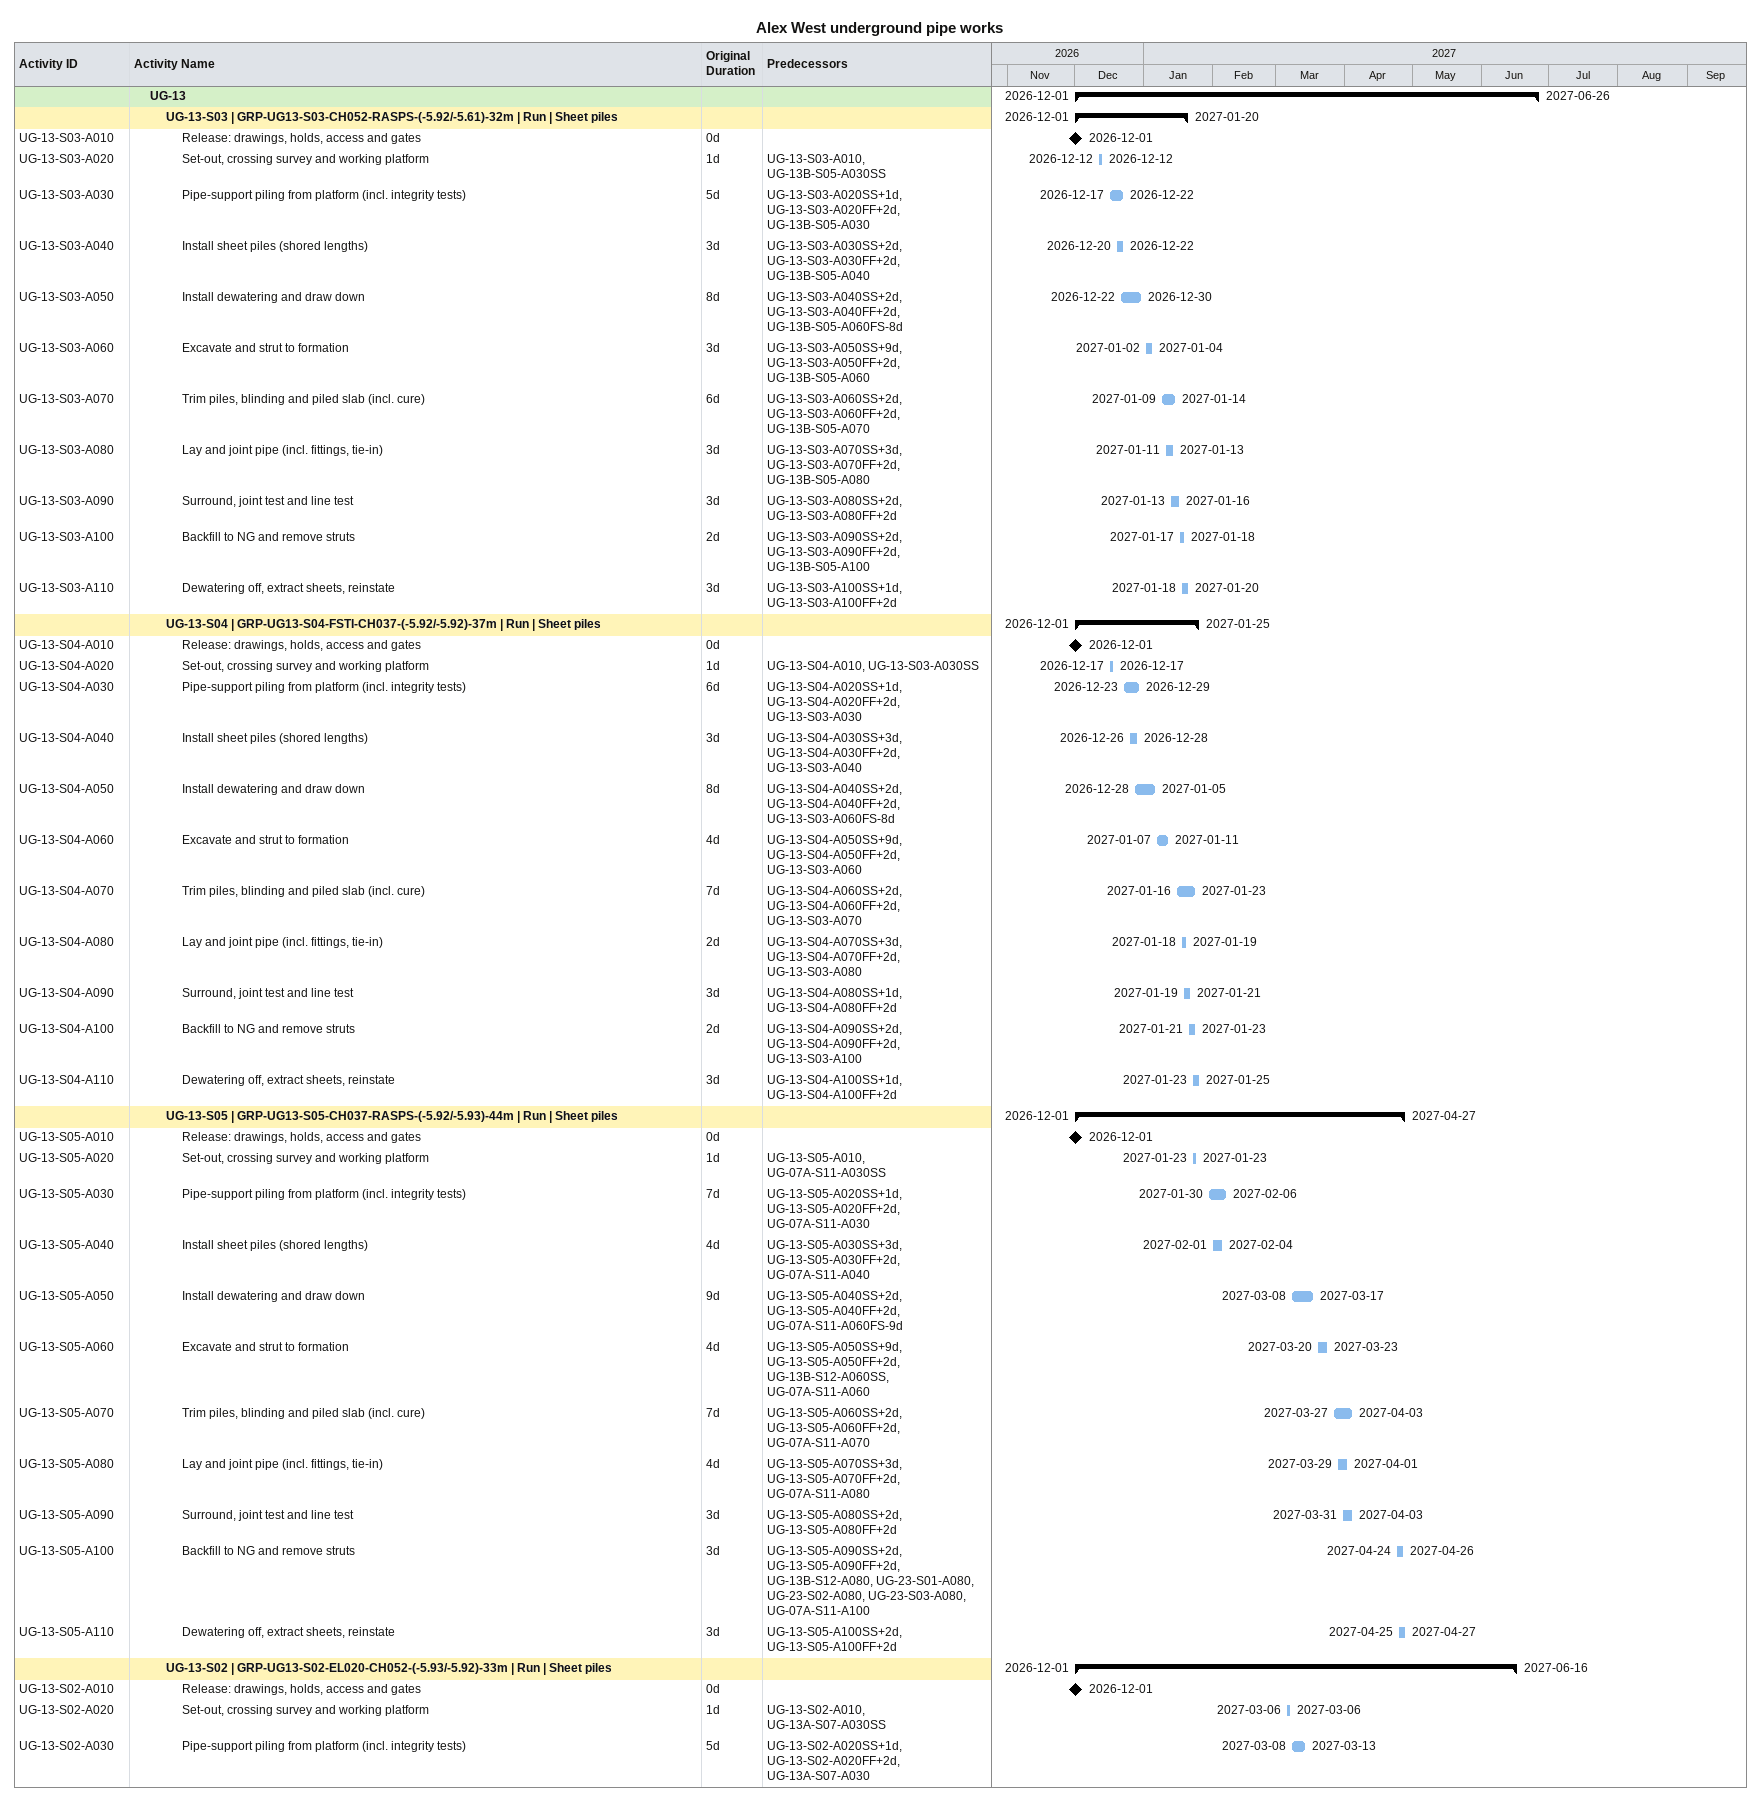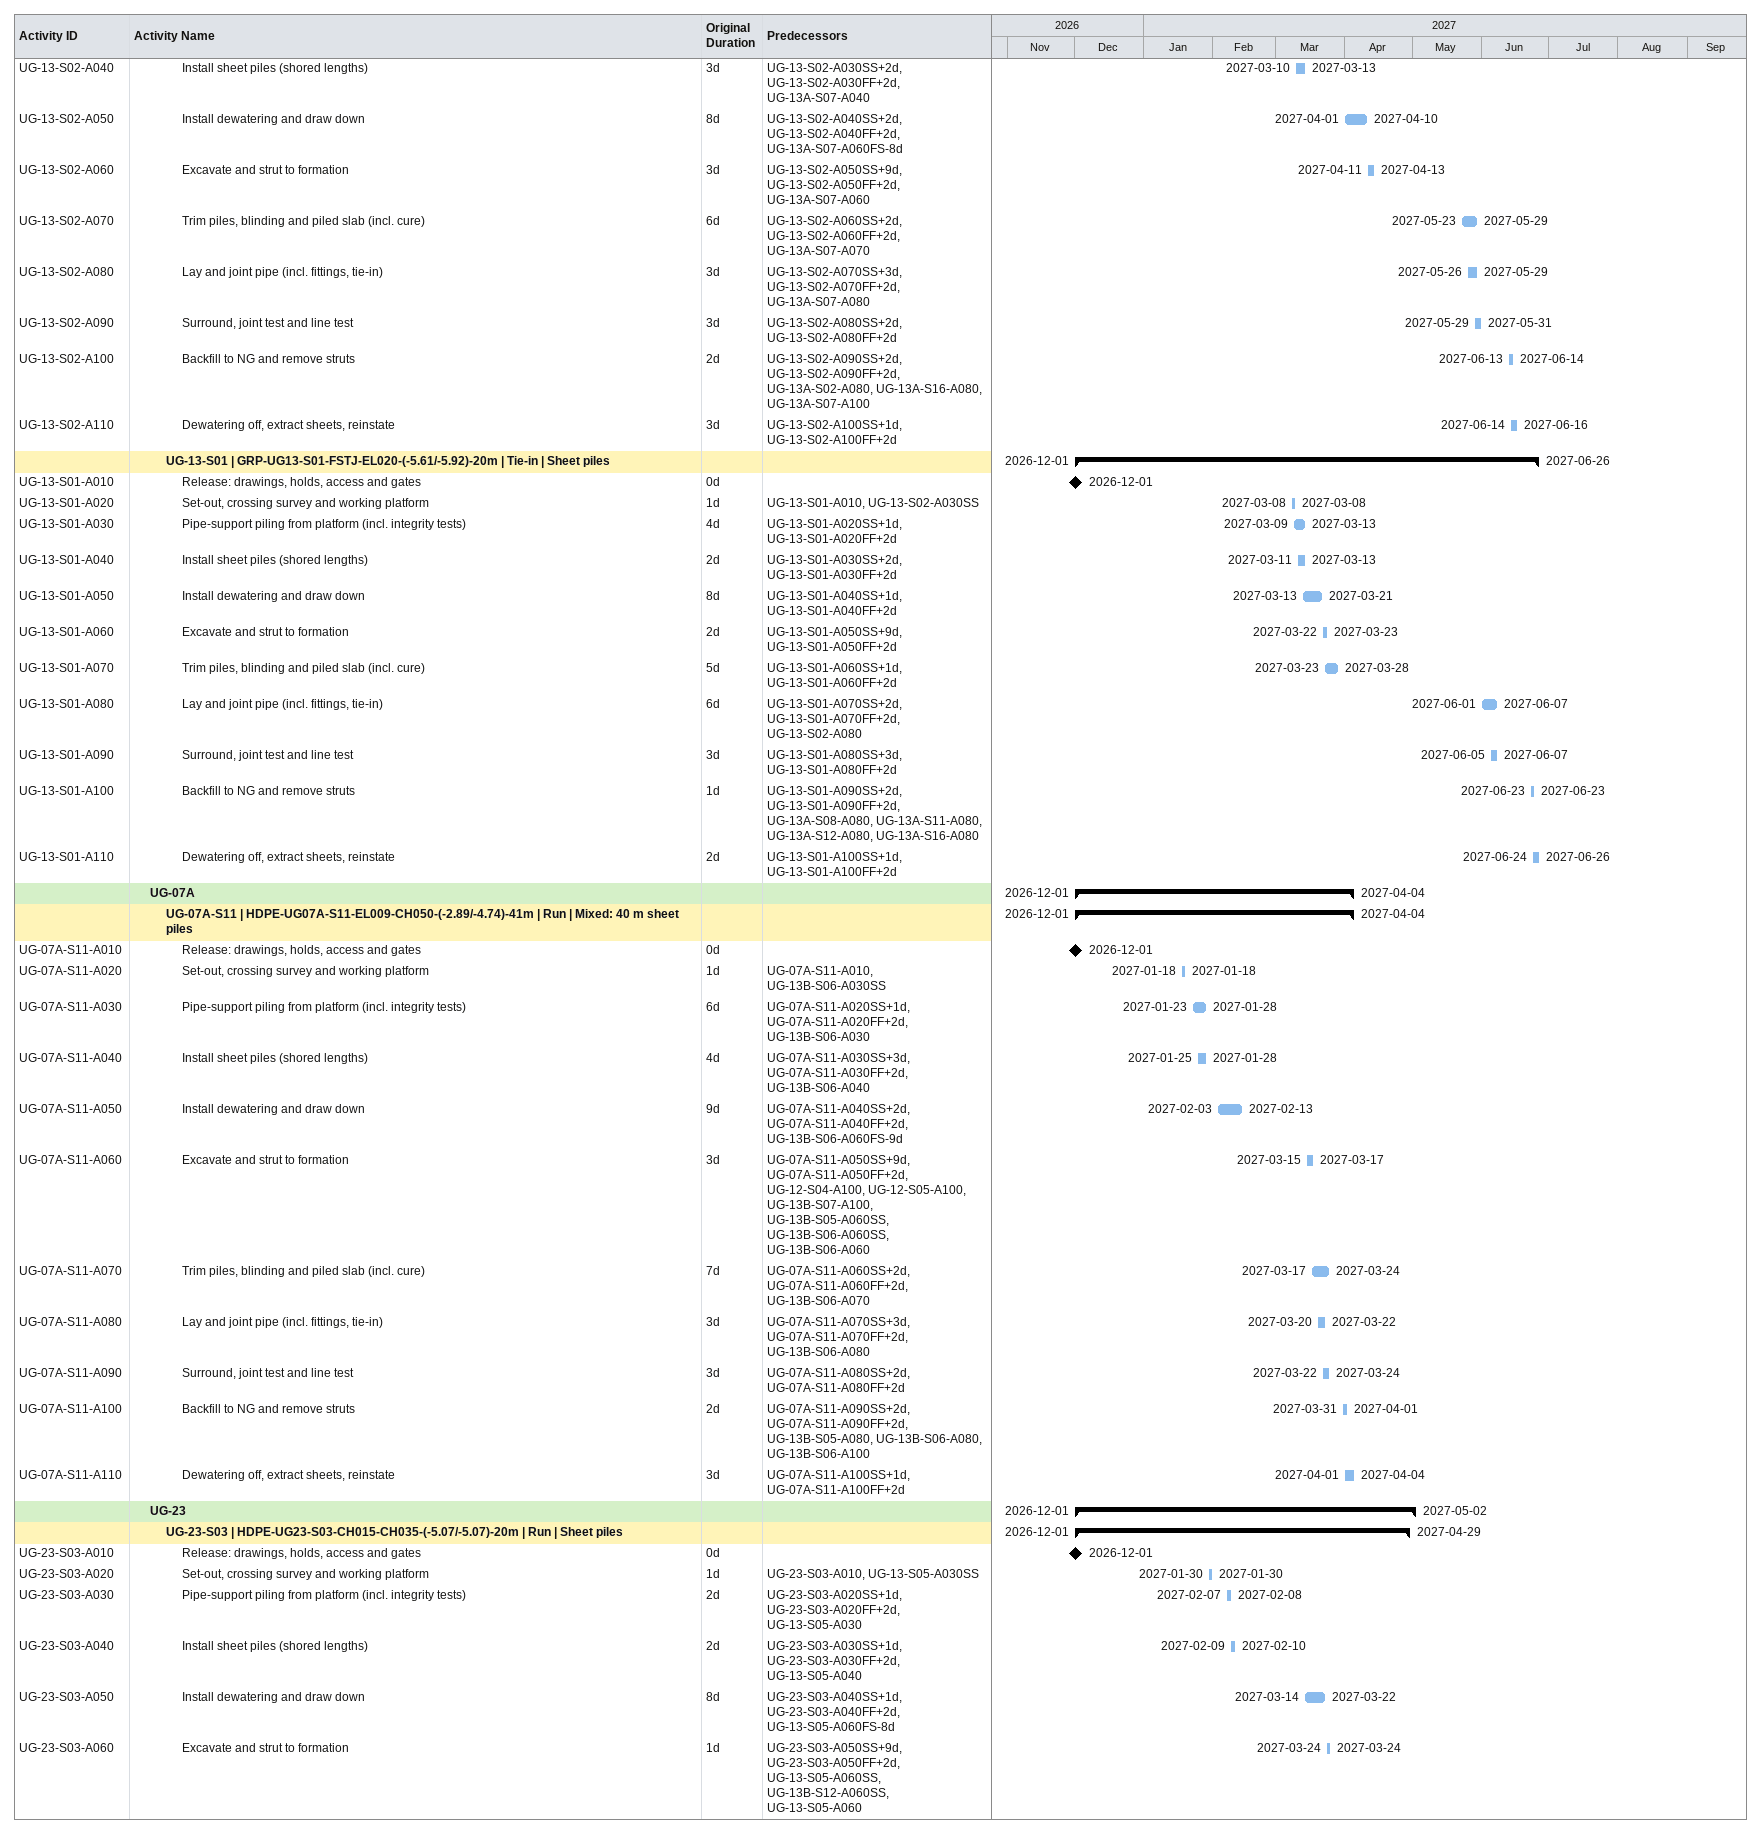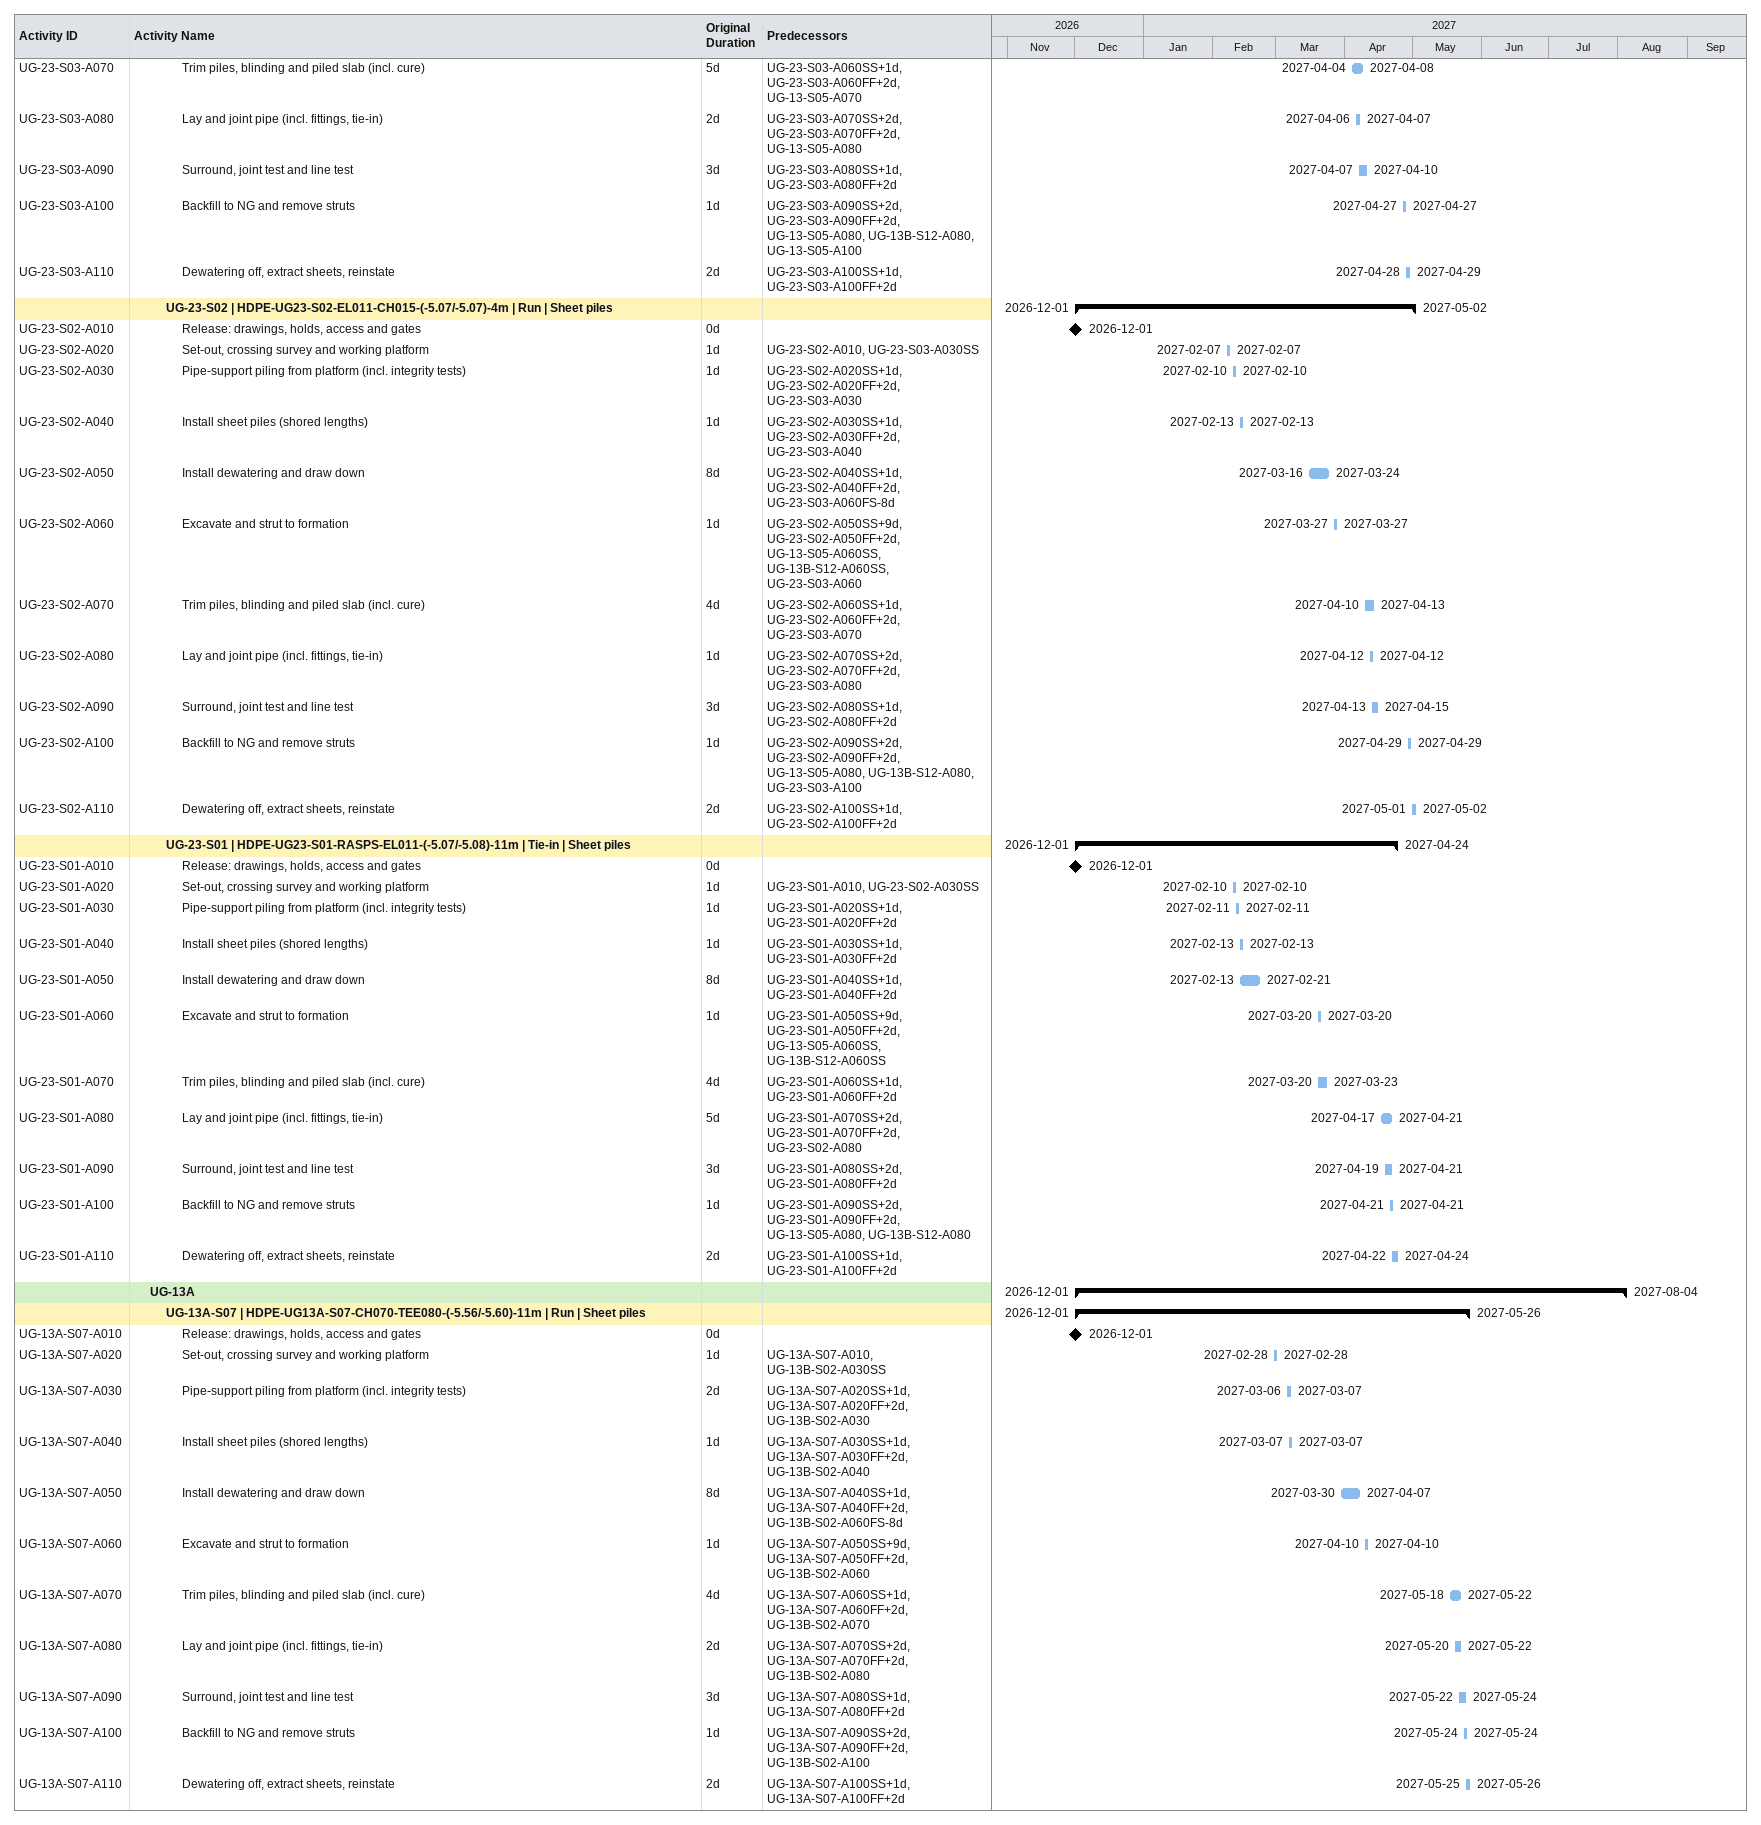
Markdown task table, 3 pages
Alex West underground pipe works

| ID | Level | Task | Original duration | Start | Finish | Predecessors |
|---|---|---|---|---|---|---|
|  | 2 | **UG-13** |  | 2026-12-01 | 2027-06-26 |  |
|  | 3 | **UG-13-S03 \| GRP-UG13-S03-CH052-RASPS-(-5.92/-5.61)-32m \| Run \| Sheet piles** |  | 2026-12-01 | 2027-01-20 |  |
| UG-13-S03-A010 | 4 | Release: drawings, holds, access and gates | 0d | 2026-12-01 | 2026-12-01 |  |
| UG-13-S03-A020 | 4 | Set-out, crossing survey and working platform | 1d | 2026-12-12 | 2026-12-12 | UG-13-S03-A010, UG-13B-S05-A030SS |
| UG-13-S03-A030 | 4 | Pipe-support piling from platform (incl. integrity tests) | 5d | 2026-12-17 | 2026-12-22 | UG-13-S03-A020SS+1d, UG-13-S03-A020FF+2d, UG-13B-S05-A030 |
| UG-13-S03-A040 | 4 | Install sheet piles (shored lengths) | 3d | 2026-12-20 | 2026-12-22 | UG-13-S03-A030SS+2d, UG-13-S03-A030FF+2d, UG-13B-S05-A040 |
| UG-13-S03-A050 | 4 | Install dewatering and draw down | 8d | 2026-12-22 | 2026-12-30 | UG-13-S03-A040SS+2d, UG-13-S03-A040FF+2d, UG-13B-S05-A060FS-8d |
| UG-13-S03-A060 | 4 | Excavate and strut to formation | 3d | 2027-01-02 | 2027-01-04 | UG-13-S03-A050SS+9d, UG-13-S03-A050FF+2d, UG-13B-S05-A060 |
| UG-13-S03-A070 | 4 | Trim piles, blinding and piled slab (incl. cure) | 6d | 2027-01-09 | 2027-01-14 | UG-13-S03-A060SS+2d, UG-13-S03-A060FF+2d, UG-13B-S05-A070 |
| UG-13-S03-A080 | 4 | Lay and joint pipe (incl. fittings, tie-in) | 3d | 2027-01-11 | 2027-01-13 | UG-13-S03-A070SS+3d, UG-13-S03-A070FF+2d, UG-13B-S05-A080 |
| UG-13-S03-A090 | 4 | Surround, joint test and line test | 3d | 2027-01-13 | 2027-01-16 | UG-13-S03-A080SS+2d, UG-13-S03-A080FF+2d |
| UG-13-S03-A100 | 4 | Backfill to NG and remove struts | 2d | 2027-01-17 | 2027-01-18 | UG-13-S03-A090SS+2d, UG-13-S03-A090FF+2d, UG-13B-S05-A100 |
| UG-13-S03-A110 | 4 | Dewatering off, extract sheets, reinstate | 3d | 2027-01-18 | 2027-01-20 | UG-13-S03-A100SS+1d, UG-13-S03-A100FF+2d |
|  | 3 | **UG-13-S04 \| GRP-UG13-S04-FSTI-CH037-(-5.92/-5.92)-37m \| Run \| Sheet piles** |  | 2026-12-01 | 2027-01-25 |  |
| UG-13-S04-A010 | 4 | Release: drawings, holds, access and gates | 0d | 2026-12-01 | 2026-12-01 |  |
| UG-13-S04-A020 | 4 | Set-out, crossing survey and working platform | 1d | 2026-12-17 | 2026-12-17 | UG-13-S04-A010, UG-13-S03-A030SS |
| UG-13-S04-A030 | 4 | Pipe-support piling from platform (incl. integrity tests) | 6d | 2026-12-23 | 2026-12-29 | UG-13-S04-A020SS+1d, UG-13-S04-A020FF+2d, UG-13-S03-A030 |
| UG-13-S04-A040 | 4 | Install sheet piles (shored lengths) | 3d | 2026-12-26 | 2026-12-28 | UG-13-S04-A030SS+3d, UG-13-S04-A030FF+2d, UG-13-S03-A040 |
| UG-13-S04-A050 | 4 | Install dewatering and draw down | 8d | 2026-12-28 | 2027-01-05 | UG-13-S04-A040SS+2d, UG-13-S04-A040FF+2d, UG-13-S03-A060FS-8d |
| UG-13-S04-A060 | 4 | Excavate and strut to formation | 4d | 2027-01-07 | 2027-01-11 | UG-13-S04-A050SS+9d, UG-13-S04-A050FF+2d, UG-13-S03-A060 |
| UG-13-S04-A070 | 4 | Trim piles, blinding and piled slab (incl. cure) | 7d | 2027-01-16 | 2027-01-23 | UG-13-S04-A060SS+2d, UG-13-S04-A060FF+2d, UG-13-S03-A070 |
| UG-13-S04-A080 | 4 | Lay and joint pipe (incl. fittings, tie-in) | 2d | 2027-01-18 | 2027-01-19 | UG-13-S04-A070SS+3d, UG-13-S04-A070FF+2d, UG-13-S03-A080 |
| UG-13-S04-A090 | 4 | Surround, joint test and line test | 3d | 2027-01-19 | 2027-01-21 | UG-13-S04-A080SS+1d, UG-13-S04-A080FF+2d |
| UG-13-S04-A100 | 4 | Backfill to NG and remove struts | 2d | 2027-01-21 | 2027-01-23 | UG-13-S04-A090SS+2d, UG-13-S04-A090FF+2d, UG-13-S03-A100 |
| UG-13-S04-A110 | 4 | Dewatering off, extract sheets, reinstate | 3d | 2027-01-23 | 2027-01-25 | UG-13-S04-A100SS+1d, UG-13-S04-A100FF+2d |
|  | 3 | **UG-13-S05 \| GRP-UG13-S05-CH037-RASPS-(-5.92/-5.93)-44m \| Run \| Sheet piles** |  | 2026-12-01 | 2027-04-27 |  |
| UG-13-S05-A010 | 4 | Release: drawings, holds, access and gates | 0d | 2026-12-01 | 2026-12-01 |  |
| UG-13-S05-A020 | 4 | Set-out, crossing survey and working platform | 1d | 2027-01-23 | 2027-01-23 | UG-13-S05-A010, UG-07A-S11-A030SS |
| UG-13-S05-A030 | 4 | Pipe-support piling from platform (incl. integrity tests) | 7d | 2027-01-30 | 2027-02-06 | UG-13-S05-A020SS+1d, UG-13-S05-A020FF+2d, UG-07A-S11-A030 |
| UG-13-S05-A040 | 4 | Install sheet piles (shored lengths) | 4d | 2027-02-01 | 2027-02-04 | UG-13-S05-A030SS+3d, UG-13-S05-A030FF+2d, UG-07A-S11-A040 |
| UG-13-S05-A050 | 4 | Install dewatering and draw down | 9d | 2027-03-08 | 2027-03-17 | UG-13-S05-A040SS+2d, UG-13-S05-A040FF+2d, UG-07A-S11-A060FS-9d |
| UG-13-S05-A060 | 4 | Excavate and strut to formation | 4d | 2027-03-20 | 2027-03-23 | UG-13-S05-A050SS+9d, UG-13-S05-A050FF+2d, UG-13B-S12-A060SS, UG-07A-S11-A060 |
| UG-13-S05-A070 | 4 | Trim piles, blinding and piled slab (incl. cure) | 7d | 2027-03-27 | 2027-04-03 | UG-13-S05-A060SS+2d, UG-13-S05-A060FF+2d, UG-07A-S11-A070 |
| UG-13-S05-A080 | 4 | Lay and joint pipe (incl. fittings, tie-in) | 4d | 2027-03-29 | 2027-04-01 | UG-13-S05-A070SS+3d, UG-13-S05-A070FF+2d, UG-07A-S11-A080 |
| UG-13-S05-A090 | 4 | Surround, joint test and line test | 3d | 2027-03-31 | 2027-04-03 | UG-13-S05-A080SS+2d, UG-13-S05-A080FF+2d |
| UG-13-S05-A100 | 4 | Backfill to NG and remove struts | 3d | 2027-04-24 | 2027-04-26 | UG-13-S05-A090SS+2d, UG-13-S05-A090FF+2d, UG-13B-S12-A080, UG-23-S01-A080, UG-23-S02-A080, UG-23-S03-A080, UG-07A-S11-A100 |
| UG-13-S05-A110 | 4 | Dewatering off, extract sheets, reinstate | 3d | 2027-04-25 | 2027-04-27 | UG-13-S05-A100SS+2d, UG-13-S05-A100FF+2d |
|  | 3 | **UG-13-S02 \| GRP-UG13-S02-EL020-CH052-(-5.93/-5.92)-33m \| Run \| Sheet piles** |  | 2026-12-01 | 2027-06-16 |  |
| UG-13-S02-A010 | 4 | Release: drawings, holds, access and gates | 0d | 2026-12-01 | 2026-12-01 |  |
| UG-13-S02-A020 | 4 | Set-out, crossing survey and working platform | 1d | 2027-03-06 | 2027-03-06 | UG-13-S02-A010, UG-13A-S07-A030SS |
| UG-13-S02-A030 | 4 | Pipe-support piling from platform (incl. integrity tests) | 5d | 2027-03-08 | 2027-03-13 | UG-13-S02-A020SS+1d, UG-13-S02-A020FF+2d, UG-13A-S07-A030 |
| UG-13-S02-A040 | 4 | Install sheet piles (shored lengths) | 3d | 2027-03-10 | 2027-03-13 | UG-13-S02-A030SS+2d, UG-13-S02-A030FF+2d, UG-13A-S07-A040 |
| UG-13-S02-A050 | 4 | Install dewatering and draw down | 8d | 2027-04-01 | 2027-04-10 | UG-13-S02-A040SS+2d, UG-13-S02-A040FF+2d, UG-13A-S07-A060FS-8d |
| UG-13-S02-A060 | 4 | Excavate and strut to formation | 3d | 2027-04-11 | 2027-04-13 | UG-13-S02-A050SS+9d, UG-13-S02-A050FF+2d, UG-13A-S07-A060 |
| UG-13-S02-A070 | 4 | Trim piles, blinding and piled slab (incl. cure) | 6d | 2027-05-23 | 2027-05-29 | UG-13-S02-A060SS+2d, UG-13-S02-A060FF+2d, UG-13A-S07-A070 |
| UG-13-S02-A080 | 4 | Lay and joint pipe (incl. fittings, tie-in) | 3d | 2027-05-26 | 2027-05-29 | UG-13-S02-A070SS+3d, UG-13-S02-A070FF+2d, UG-13A-S07-A080 |
| UG-13-S02-A090 | 4 | Surround, joint test and line test | 3d | 2027-05-29 | 2027-05-31 | UG-13-S02-A080SS+2d, UG-13-S02-A080FF+2d |
| UG-13-S02-A100 | 4 | Backfill to NG and remove struts | 2d | 2027-06-13 | 2027-06-14 | UG-13-S02-A090SS+2d, UG-13-S02-A090FF+2d, UG-13A-S02-A080, UG-13A-S16-A080, UG-13A-S07-A100 |
| UG-13-S02-A110 | 4 | Dewatering off, extract sheets, reinstate | 3d | 2027-06-14 | 2027-06-16 | UG-13-S02-A100SS+1d, UG-13-S02-A100FF+2d |
|  | 3 | **UG-13-S01 \| GRP-UG13-S01-FSTJ-EL020-(-5.61/-5.92)-20m \| Tie-in \| Sheet piles** |  | 2026-12-01 | 2027-06-26 |  |
| UG-13-S01-A010 | 4 | Release: drawings, holds, access and gates | 0d | 2026-12-01 | 2026-12-01 |  |
| UG-13-S01-A020 | 4 | Set-out, crossing survey and working platform | 1d | 2027-03-08 | 2027-03-08 | UG-13-S01-A010, UG-13-S02-A030SS |
| UG-13-S01-A030 | 4 | Pipe-support piling from platform (incl. integrity tests) | 4d | 2027-03-09 | 2027-03-13 | UG-13-S01-A020SS+1d, UG-13-S01-A020FF+2d |
| UG-13-S01-A040 | 4 | Install sheet piles (shored lengths) | 2d | 2027-03-11 | 2027-03-13 | UG-13-S01-A030SS+2d, UG-13-S01-A030FF+2d |
| UG-13-S01-A050 | 4 | Install dewatering and draw down | 8d | 2027-03-13 | 2027-03-21 | UG-13-S01-A040SS+1d, UG-13-S01-A040FF+2d |
| UG-13-S01-A060 | 4 | Excavate and strut to formation | 2d | 2027-03-22 | 2027-03-23 | UG-13-S01-A050SS+9d, UG-13-S01-A050FF+2d |
| UG-13-S01-A070 | 4 | Trim piles, blinding and piled slab (incl. cure) | 5d | 2027-03-23 | 2027-03-28 | UG-13-S01-A060SS+1d, UG-13-S01-A060FF+2d |
| UG-13-S01-A080 | 4 | Lay and joint pipe (incl. fittings, tie-in) | 6d | 2027-06-01 | 2027-06-07 | UG-13-S01-A070SS+2d, UG-13-S01-A070FF+2d, UG-13-S02-A080 |
| UG-13-S01-A090 | 4 | Surround, joint test and line test | 3d | 2027-06-05 | 2027-06-07 | UG-13-S01-A080SS+3d, UG-13-S01-A080FF+2d |
| UG-13-S01-A100 | 4 | Backfill to NG and remove struts | 1d | 2027-06-23 | 2027-06-23 | UG-13-S01-A090SS+2d, UG-13-S01-A090FF+2d, UG-13A-S08-A080, UG-13A-S11-A080, UG-13A-S12-A080, UG-13A-S16-A080 |
| UG-13-S01-A110 | 4 | Dewatering off, extract sheets, reinstate | 2d | 2027-06-24 | 2027-06-26 | UG-13-S01-A100SS+1d, UG-13-S01-A100FF+2d |
|  | 2 | **UG-07A** |  | 2026-12-01 | 2027-04-04 |  |
|  | 3 | **UG-07A-S11 \| HDPE-UG07A-S11-EL009-CH050-(-2.89/-4.74)-41m \| Run \| Mixed: 40 m sheet piles** |  | 2026-12-01 | 2027-04-04 |  |
| UG-07A-S11-A010 | 4 | Release: drawings, holds, access and gates | 0d | 2026-12-01 | 2026-12-01 |  |
| UG-07A-S11-A020 | 4 | Set-out, crossing survey and working platform | 1d | 2027-01-18 | 2027-01-18 | UG-07A-S11-A010, UG-13B-S06-A030SS |
| UG-07A-S11-A030 | 4 | Pipe-support piling from platform (incl. integrity tests) | 6d | 2027-01-23 | 2027-01-28 | UG-07A-S11-A020SS+1d, UG-07A-S11-A020FF+2d, UG-13B-S06-A030 |
| UG-07A-S11-A040 | 4 | Install sheet piles (shored lengths) | 4d | 2027-01-25 | 2027-01-28 | UG-07A-S11-A030SS+3d, UG-07A-S11-A030FF+2d, UG-13B-S06-A040 |
| UG-07A-S11-A050 | 4 | Install dewatering and draw down | 9d | 2027-02-03 | 2027-02-13 | UG-07A-S11-A040SS+2d, UG-07A-S11-A040FF+2d, UG-13B-S06-A060FS-9d |
| UG-07A-S11-A060 | 4 | Excavate and strut to formation | 3d | 2027-03-15 | 2027-03-17 | UG-07A-S11-A050SS+9d, UG-07A-S11-A050FF+2d, UG-12-S04-A100, UG-12-S05-A100, UG-13B-S07-A100, UG-13B-S05-A060SS, UG-13B-S06-A060SS, UG-13B-S06-A060 |
| UG-07A-S11-A070 | 4 | Trim piles, blinding and piled slab (incl. cure) | 7d | 2027-03-17 | 2027-03-24 | UG-07A-S11-A060SS+2d, UG-07A-S11-A060FF+2d, UG-13B-S06-A070 |
| UG-07A-S11-A080 | 4 | Lay and joint pipe (incl. fittings, tie-in) | 3d | 2027-03-20 | 2027-03-22 | UG-07A-S11-A070SS+3d, UG-07A-S11-A070FF+2d, UG-13B-S06-A080 |
| UG-07A-S11-A090 | 4 | Surround, joint test and line test | 3d | 2027-03-22 | 2027-03-24 | UG-07A-S11-A080SS+2d, UG-07A-S11-A080FF+2d |
| UG-07A-S11-A100 | 4 | Backfill to NG and remove struts | 2d | 2027-03-31 | 2027-04-01 | UG-07A-S11-A090SS+2d, UG-07A-S11-A090FF+2d, UG-13B-S05-A080, UG-13B-S06-A080, UG-13B-S06-A100 |
| UG-07A-S11-A110 | 4 | Dewatering off, extract sheets, reinstate | 3d | 2027-04-01 | 2027-04-04 | UG-07A-S11-A100SS+1d, UG-07A-S11-A100FF+2d |
|  | 2 | **UG-23** |  | 2026-12-01 | 2027-05-02 |  |
|  | 3 | **UG-23-S03 \| HDPE-UG23-S03-CH015-CH035-(-5.07/-5.07)-20m \| Run \| Sheet piles** |  | 2026-12-01 | 2027-04-29 |  |
| UG-23-S03-A010 | 4 | Release: drawings, holds, access and gates | 0d | 2026-12-01 | 2026-12-01 |  |
| UG-23-S03-A020 | 4 | Set-out, crossing survey and working platform | 1d | 2027-01-30 | 2027-01-30 | UG-23-S03-A010, UG-13-S05-A030SS |
| UG-23-S03-A030 | 4 | Pipe-support piling from platform (incl. integrity tests) | 2d | 2027-02-07 | 2027-02-08 | UG-23-S03-A020SS+1d, UG-23-S03-A020FF+2d, UG-13-S05-A030 |
| UG-23-S03-A040 | 4 | Install sheet piles (shored lengths) | 2d | 2027-02-09 | 2027-02-10 | UG-23-S03-A030SS+1d, UG-23-S03-A030FF+2d, UG-13-S05-A040 |
| UG-23-S03-A050 | 4 | Install dewatering and draw down | 8d | 2027-03-14 | 2027-03-22 | UG-23-S03-A040SS+1d, UG-23-S03-A040FF+2d, UG-13-S05-A060FS-8d |
| UG-23-S03-A060 | 4 | Excavate and strut to formation | 1d | 2027-03-24 | 2027-03-24 | UG-23-S03-A050SS+9d, UG-23-S03-A050FF+2d, UG-13-S05-A060SS, UG-13B-S12-A060SS, UG-13-S05-A060 |
| UG-23-S03-A070 | 4 | Trim piles, blinding and piled slab (incl. cure) | 5d | 2027-04-04 | 2027-04-08 | UG-23-S03-A060SS+1d, UG-23-S03-A060FF+2d, UG-13-S05-A070 |
| UG-23-S03-A080 | 4 | Lay and joint pipe (incl. fittings, tie-in) | 2d | 2027-04-06 | 2027-04-07 | UG-23-S03-A070SS+2d, UG-23-S03-A070FF+2d, UG-13-S05-A080 |
| UG-23-S03-A090 | 4 | Surround, joint test and line test | 3d | 2027-04-07 | 2027-04-10 | UG-23-S03-A080SS+1d, UG-23-S03-A080FF+2d |
| UG-23-S03-A100 | 4 | Backfill to NG and remove struts | 1d | 2027-04-27 | 2027-04-27 | UG-23-S03-A090SS+2d, UG-23-S03-A090FF+2d, UG-13-S05-A080, UG-13B-S12-A080, UG-13-S05-A100 |
| UG-23-S03-A110 | 4 | Dewatering off, extract sheets, reinstate | 2d | 2027-04-28 | 2027-04-29 | UG-23-S03-A100SS+1d, UG-23-S03-A100FF+2d |
|  | 3 | **UG-23-S02 \| HDPE-UG23-S02-EL011-CH015-(-5.07/-5.07)-4m \| Run \| Sheet piles** |  | 2026-12-01 | 2027-05-02 |  |
| UG-23-S02-A010 | 4 | Release: drawings, holds, access and gates | 0d | 2026-12-01 | 2026-12-01 |  |
| UG-23-S02-A020 | 4 | Set-out, crossing survey and working platform | 1d | 2027-02-07 | 2027-02-07 | UG-23-S02-A010, UG-23-S03-A030SS |
| UG-23-S02-A030 | 4 | Pipe-support piling from platform (incl. integrity tests) | 1d | 2027-02-10 | 2027-02-10 | UG-23-S02-A020SS+1d, UG-23-S02-A020FF+2d, UG-23-S03-A030 |
| UG-23-S02-A040 | 4 | Install sheet piles (shored lengths) | 1d | 2027-02-13 | 2027-02-13 | UG-23-S02-A030SS+1d, UG-23-S02-A030FF+2d, UG-23-S03-A040 |
| UG-23-S02-A050 | 4 | Install dewatering and draw down | 8d | 2027-03-16 | 2027-03-24 | UG-23-S02-A040SS+1d, UG-23-S02-A040FF+2d, UG-23-S03-A060FS-8d |
| UG-23-S02-A060 | 4 | Excavate and strut to formation | 1d | 2027-03-27 | 2027-03-27 | UG-23-S02-A050SS+9d, UG-23-S02-A050FF+2d, UG-13-S05-A060SS, UG-13B-S12-A060SS, UG-23-S03-A060 |
| UG-23-S02-A070 | 4 | Trim piles, blinding and piled slab (incl. cure) | 4d | 2027-04-10 | 2027-04-13 | UG-23-S02-A060SS+1d, UG-23-S02-A060FF+2d, UG-23-S03-A070 |
| UG-23-S02-A080 | 4 | Lay and joint pipe (incl. fittings, tie-in) | 1d | 2027-04-12 | 2027-04-12 | UG-23-S02-A070SS+2d, UG-23-S02-A070FF+2d, UG-23-S03-A080 |
| UG-23-S02-A090 | 4 | Surround, joint test and line test | 3d | 2027-04-13 | 2027-04-15 | UG-23-S02-A080SS+1d, UG-23-S02-A080FF+2d |
| UG-23-S02-A100 | 4 | Backfill to NG and remove struts | 1d | 2027-04-29 | 2027-04-29 | UG-23-S02-A090SS+2d, UG-23-S02-A090FF+2d, UG-13-S05-A080, UG-13B-S12-A080, UG-23-S03-A100 |
| UG-23-S02-A110 | 4 | Dewatering off, extract sheets, reinstate | 2d | 2027-05-01 | 2027-05-02 | UG-23-S02-A100SS+1d, UG-23-S02-A100FF+2d |
|  | 3 | **UG-23-S01 \| HDPE-UG23-S01-RASPS-EL011-(-5.07/-5.08)-11m \| Tie-in \| Sheet piles** |  | 2026-12-01 | 2027-04-24 |  |
| UG-23-S01-A010 | 4 | Release: drawings, holds, access and gates | 0d | 2026-12-01 | 2026-12-01 |  |
| UG-23-S01-A020 | 4 | Set-out, crossing survey and working platform | 1d | 2027-02-10 | 2027-02-10 | UG-23-S01-A010, UG-23-S02-A030SS |
| UG-23-S01-A030 | 4 | Pipe-support piling from platform (incl. integrity tests) | 1d | 2027-02-11 | 2027-02-11 | UG-23-S01-A020SS+1d, UG-23-S01-A020FF+2d |
| UG-23-S01-A040 | 4 | Install sheet piles (shored lengths) | 1d | 2027-02-13 | 2027-02-13 | UG-23-S01-A030SS+1d, UG-23-S01-A030FF+2d |
| UG-23-S01-A050 | 4 | Install dewatering and draw down | 8d | 2027-02-13 | 2027-02-21 | UG-23-S01-A040SS+1d, UG-23-S01-A040FF+2d |
| UG-23-S01-A060 | 4 | Excavate and strut to formation | 1d | 2027-03-20 | 2027-03-20 | UG-23-S01-A050SS+9d, UG-23-S01-A050FF+2d, UG-13-S05-A060SS, UG-13B-S12-A060SS |
| UG-23-S01-A070 | 4 | Trim piles, blinding and piled slab (incl. cure) | 4d | 2027-03-20 | 2027-03-23 | UG-23-S01-A060SS+1d, UG-23-S01-A060FF+2d |
| UG-23-S01-A080 | 4 | Lay and joint pipe (incl. fittings, tie-in) | 5d | 2027-04-17 | 2027-04-21 | UG-23-S01-A070SS+2d, UG-23-S01-A070FF+2d, UG-23-S02-A080 |
| UG-23-S01-A090 | 4 | Surround, joint test and line test | 3d | 2027-04-19 | 2027-04-21 | UG-23-S01-A080SS+2d, UG-23-S01-A080FF+2d |
| UG-23-S01-A100 | 4 | Backfill to NG and remove struts | 1d | 2027-04-21 | 2027-04-21 | UG-23-S01-A090SS+2d, UG-23-S01-A090FF+2d, UG-13-S05-A080, UG-13B-S12-A080 |
| UG-23-S01-A110 | 4 | Dewatering off, extract sheets, reinstate | 2d | 2027-04-22 | 2027-04-24 | UG-23-S01-A100SS+1d, UG-23-S01-A100FF+2d |
|  | 2 | **UG-13A** |  | 2026-12-01 | 2027-08-04 |  |
|  | 3 | **UG-13A-S07 \| HDPE-UG13A-S07-CH070-TEE080-(-5.56/-5.60)-11m \| Run \| Sheet piles** |  | 2026-12-01 | 2027-05-26 |  |
| UG-13A-S07-A010 | 4 | Release: drawings, holds, access and gates | 0d | 2026-12-01 | 2026-12-01 |  |
| UG-13A-S07-A020 | 4 | Set-out, crossing survey and working platform | 1d | 2027-02-28 | 2027-02-28 | UG-13A-S07-A010, UG-13B-S02-A030SS |
| UG-13A-S07-A030 | 4 | Pipe-support piling from platform (incl. integrity tests) | 2d | 2027-03-06 | 2027-03-07 | UG-13A-S07-A020SS+1d, UG-13A-S07-A020FF+2d, UG-13B-S02-A030 |
| UG-13A-S07-A040 | 4 | Install sheet piles (shored lengths) | 1d | 2027-03-07 | 2027-03-07 | UG-13A-S07-A030SS+1d, UG-13A-S07-A030FF+2d, UG-13B-S02-A040 |
| UG-13A-S07-A050 | 4 | Install dewatering and draw down | 8d | 2027-03-30 | 2027-04-07 | UG-13A-S07-A040SS+1d, UG-13A-S07-A040FF+2d, UG-13B-S02-A060FS-8d |
| UG-13A-S07-A060 | 4 | Excavate and strut to formation | 1d | 2027-04-10 | 2027-04-10 | UG-13A-S07-A050SS+9d, UG-13A-S07-A050FF+2d, UG-13B-S02-A060 |
| UG-13A-S07-A070 | 4 | Trim piles, blinding and piled slab (incl. cure) | 4d | 2027-05-18 | 2027-05-22 | UG-13A-S07-A060SS+1d, UG-13A-S07-A060FF+2d, UG-13B-S02-A070 |
| UG-13A-S07-A080 | 4 | Lay and joint pipe (incl. fittings, tie-in) | 2d | 2027-05-20 | 2027-05-22 | UG-13A-S07-A070SS+2d, UG-13A-S07-A070FF+2d, UG-13B-S02-A080 |
| UG-13A-S07-A090 | 4 | Surround, joint test and line test | 3d | 2027-05-22 | 2027-05-24 | UG-13A-S07-A080SS+1d, UG-13A-S07-A080FF+2d |
| UG-13A-S07-A100 | 4 | Backfill to NG and remove struts | 1d | 2027-05-24 | 2027-05-24 | UG-13A-S07-A090SS+2d, UG-13A-S07-A090FF+2d, UG-13B-S02-A100 |
| UG-13A-S07-A110 | 4 | Dewatering off, extract sheets, reinstate | 2d | 2027-05-25 | 2027-05-26 | UG-13A-S07-A100SS+1d, UG-13A-S07-A100FF+2d |
